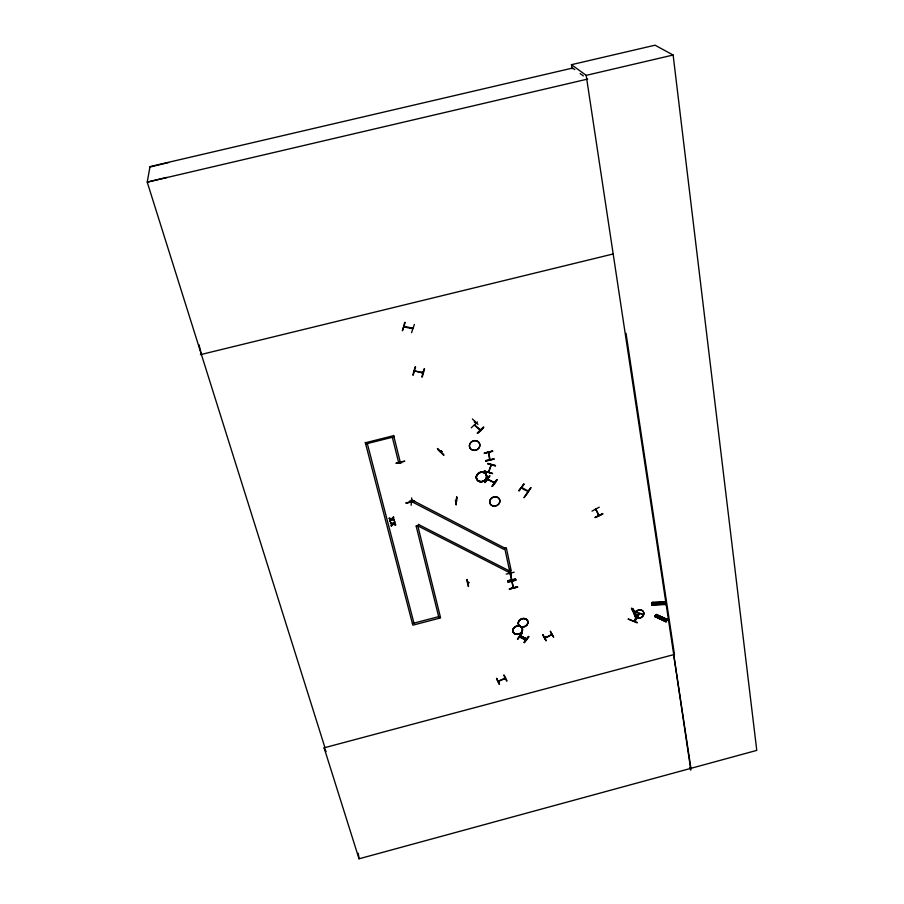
<?xml version="1.0" encoding="UTF-8"?>
<svg xmlns="http://www.w3.org/2000/svg" width="904" height="904" viewBox="0 0 904 904"><rect width="100%" height="100%" fill="white"/><g stroke="black" fill="none" stroke-linecap="round" stroke-linejoin="round"><path stroke-width="1.36" d="M651.976 605.013L652.27 602.459L665.999 601.951L652.202 602.539L651.92 604.46L665.672 603.872L665.615 604.55L651.976 605.013L652.089 604.222M652.304 602.505L652.259 603.16L652.349 602.448M665.898 602.731L652.112 603.149M511.528 579.012L511.551 580.165L510.093 573.373M510.545 573.961L509.946 572.978M512.24 581.871C511.438 579.645 514.455 590.38 513.246 586.945M513.517 587.871L513.212 586.899M526.094 639.908L519.687 636.484L526.072 639.942M488.454 452.463L489.595 459.514M595.589 509.381L596.211 509.946L595.849 509.246M490.058 459.774L488.578 451.977M411.704 497.901L411.15 505.325M412.348 501.313L412.314 501.912L411.512 501.539M456.147 500.398L456.396 501.144L455.548 500.816M456.644 496.974L456.158 504.76L456.78 497.155M456.158 504.76L456.701 496.997M474.679 425.332L474.984 425.038M488.375 479.459L488.228 479.109M527.631 491.121C530.546 492.115 520.139 488.861 522.162 487.414M551.858 634.54L544.716 637.885M653.332 604.686L653.66 602.414M498.002 681.322L505.11 678.147M498.805 680.87L498.104 681.526M504.387 678.52L505.268 678.418L504.963 677.774M660.654 604.448L660.982 602.188M665.852 601.928L665.604 604.573M491.064 464.712L491.245 465.334M655.716 615.07L667.175 620.246L667.638 619.59L656.44 614.404L654.824 616.494L666.011 621.873L666.327 621.297M665.999 621.895L667.412 619.534L655.976 614.856L667.627 619.624M654.948 616.483L666.474 621.217L655.253 616.076M545.993 640.676L543.101 634.811M443.661 454.791C424.733 435.784 456.543 467.549 437.717 449.559M484.465 471.097C508.941 478.578 467.809 466.17 492.364 473.447M404.732 322.389L402.404 330.807L405.184 322.502M405.037 326.785L404.947 326.762M411.715 328.288L411.908 327.926M411.58 332.672L414.371 324.513M496.567 678.531L499.471 684.294L496.635 678.542M412.845 375.024L415.128 366.866M413.196 375.092L415.569 366.99M415.151 370.685C415.637 371.352 414.326 371.228 415.026 371.137M422.066 372.821L422.145 372.154M421.818 376.923L424.123 368.787M424.575 368.866L422.27 377.002M468.713 583.024C466.837 582.3 469.899 583.487 468.509 582.278M551.044 634.676C554.389 633.139 542.92 640.201 545.259 636.992M441.084 452.113L441.627 451.243M666.463 621.24L654.824 616.562L655.264 616.053M667.163 620.28L656.021 614.889M475.108 421.682L474.51 422.123M519.529 637.004L525.891 640.224M595.849 509.969L595.759 508.997M509.46 572.142C511.235 571.158 508.907 573.339 509.314 571.746M509.924 571.509L510.082 571.938M487.584 463.775L495.426 465.933M628.269 619.183L637.162 622.867M628.382 619.409L628.483 618.833M635.874 616.019L637.15 616.528L635.851 615.963L635.455 616.573L637.512 617.217L637.173 617.748M631.715 608.042L636.235 616.709L635.817 617.262L637.196 617.805L637.58 617.195L632.992 608.55M639.105 613.511L634.167 621.274L639.105 613.511L633.534 611.307L633.636 610.72L642.552 614.437M639.478 613.658C629.207 633.15 636.766 609.42 642.428 614.211M488.589 471.538L488.329 472.329L491.358 464.927M488.702 472.261L491.211 464.577M416.111 525.936L417.795 525.846L508.771 572.266L511.189 570.65L506.285 547.666L503.844 549.316L411.817 501.697L412.608 500.081M365.272 442.485L412.834 625.172L440.61 617.907L417.795 525.846L418.586 524.252M489.889 475.899L485.199 482.589M487.392 479.075L487.742 478.849M492.104 486.149C500.872 472.815 496.149 483.064 492.273 486.386M492.183 486.363L496.917 479.696M655.965 617.014L657.4 614.991M519.156 490.861L523.834 484.115M523.924 484.318L518.851 490.725L523.8 484.103M527.507 491.008L528.173 490.68M530.603 487.798C511.246 516.839 542.004 470.769 526.354 494.77M517.721 639.286L522.207 633.32M524.06 642.292L528.591 636.371L524.15 642.529M524.478 642.676L528.987 636.744M596.211 509.946L595.657 508.884M441.208 451.006C442.531 451.763 439.559 451.842 441.717 451.491M474.769 421.411L475.221 422.055L474.317 421.806M400.269 462.317L400.416 463.074M400.212 462.498L400.766 462.927M510.082 573.464L510.206 574.04M511.788 581.295L513.235 588.041L512.941 586.967M475.221 422.055L474.962 421.354M422.891 372.403C421.829 372.233 422.496 373.759 422.744 372.278M477.414 421.953L471.289 427.818M477.335 433.05C488.646 421.162 482.566 430.134 477.481 433.298M477.414 433.253L483.55 427.321M393.59 516.998L391.805 518.952L389.285 518.32L391.748 518.738L393.59 516.998L392.313 519.133L393.782 517.766M391.873 519.348L390.065 521.337L391.929 519.563L394.404 520.184L391.929 519.563M394.788 521.687L393.014 523.642L390.494 523.009L392.957 523.427L394.788 521.687L393.511 523.811L394.991 522.456M393.082 524.037L391.274 526.015L393.138 524.252L395.602 524.874L393.138 524.252M389.861 520.568L391.364 519.178L390.065 521.337M391.082 525.247L392.573 523.857L391.274 526.015M651.976 604.753L665.717 603.838M472.408 418.959L477.956 424.394M441.649 451.548L441.005 452.113L440.756 451.401M545.937 640.473L542.807 634.958M509.54 572.085L509.381 571.656M412.608 328.751L404.099 326.92M505.144 678.475L498.183 681.492L497.867 680.893M523.246 637.523L523.235 638.348M599.262 507.178L592.007 511.122M598.753 515.596L595.883 509.314L599.081 515.529L598.301 514.67M595.182 517.291L602.629 513.721L595.318 517.551M602.527 513.528L602.798 514.048L595.295 517.495M468.295 586.538L466.758 579.746M542.784 635.004L546.072 640.687M550.299 631.252L553.643 637.196L550.468 631.421M510.15 572.243L509.506 572.368M504.217 675.209L507.008 680.961M521.563 487.188L522.331 487.844M498.217 681.503L497.991 680.769M626.031 333.339L674.452 654.439L324.107 747.823L359.024 858.8L756.772 750.388L673.13 55.02L655.038 45.2L571.452 64.681L572.085 68.806M551.169 634.89L550.92 634.167M545.315 637.264L545.033 636.891M515.687 579.453C502.477 584.199 507.845 578.955 515.698 579.487M507.675 580.922L515.619 579.102L507.765 581.216M507.912 581.905L515.834 580.142M509.393 588.866C528.93 585.25 508.138 587.815 509.54 589.397M509.449 589.012L517.291 586.99L509.472 589.092M506.206 574.13L514.15 572.209M509.607 568.559L510.941 575.238M468.08 583.148L468.724 582.425M398.664 462.701L400.382 462.599L393.613 435.366M365.34 442.779L393.692 435.66M504.59 678.701L504.364 677.966M410.1 502.036L409.874 501.019M414.439 501.065C388.788 506.828 431.875 497.821 406.099 502.906M404.585 461.153L396.144 463.085M200.383 354.673L613.081 253.99M166.788 177.433L147.228 182.145L324.965 747.676L324.129 747.902L326.107 751.54M149.928 167.037L168.698 162.528M571.452 64.681L586.188 75.36L673.13 55.02M587.679 79.066L147.228 182.145L150.007 166.607L572.616 68.049L574.763 69.619M414.507 370.889L422.902 372.663M484.397 453.175L492.725 451.333M484.42 453.277L492.68 451.017L484.329 453.051M485.685 460.701L494.059 458.995L485.821 461.243M494.059 458.995L485.674 460.678L485.821 461.255M506.568 680.904L503.754 675.13M474.611 424.982L480.318 429.682M480.239 430.315L474.408 425.185M595.905 510.082L595.397 509.02M511.404 575.328L509.969 568.503M665.717 603.77L652.033 604.573M651.942 604.731L665.514 604.188M455.424 500.59L456.124 500.782M412.506 328.773L412.506 328.062M511.913 582.04L511.641 580.899M523.19 638.405L523.744 637.795M414.281 370.9L422.846 372.979M400.743 463.017L400.687 462.385M400.416 463.153L400.11 462.147M393.466 523.597L395.398 524.071L395.602 524.874M393.511 523.811L395.398 524.071M392.573 523.857L390.596 523.382L392.63 524.083M392.257 518.907L394.2 519.393L394.404 520.184M392.313 519.133L394.2 519.393M391.364 519.178L389.375 518.693L391.421 519.393M488.544 453.22L488.273 452.215M494.126 482.747L487.606 479.47M628.585 619.07L637.388 622.517M636.213 616.652L637.58 617.195M654.982 616.426L666.259 621.511L654.88 616.234L656.101 614.528L667.457 619.85M520.501 635.704L526.896 638.891M520.297 635.941L526.693 639.117L520.286 636.043M418.676 524.58L509.653 571.045L504.601 547.745M412.699 500.398L504.726 548.073M487.776 479.233L494.364 482.408M521.732 487.55L528.309 491.075M467.989 583.17L467.956 582.425M580.142 73.552L583.374 75.913M455.582 501.121L455.571 500.409M662.214 602.143L661.83 604.313M663.423 617.771L661.931 619.692M632.653 609.07L637.196 617.805M631.387 608.561L635.896 617.24M689.571 767.564L690.814 770.095L673.649 654.654M498.725 681.006L498.488 680.554M496.522 678.339L499.471 684.294M551.417 633.941L551.745 634.676M544.536 637.117L544.863 637.851L544.411 637.241M515.856 580.232L507.98 582.187M510.331 573.023L511.811 580.018M510.218 572.91L510.534 574.051M511.913 580.831L512.274 581.814M412.665 328.186L403.964 326.276M422.032 372.222L421.953 372.504M441.434 451.051L441.638 451.661M504.861 677.751L505.155 678.497M468.611 586.255L467.074 579.441M393.986 436.869L365.657 443.977M412.145 501.121L412.405 501.833M400.585 462.034L400.754 463.085L400.461 461.899M400.167 461.967L400.382 462.599M411.376 501.211L411.648 501.923M392.336 437.287L398.754 463.006M410.156 500.952L410.326 501.607M438.666 616.664L412.416 623.523M438.982 617.952L416.202 526.252M389.228 518.105L389.432 518.907M390.438 522.794L390.641 523.597M413.953 623.116L367.318 443.559M396.201 463.323L404.619 461.255M199.038 344.831L201.377 354.424M586.188 75.36L690.927 768.377M358.266 853.308L359.024 858.8M659.547 602.132L659.276 604.494L659.547 602.132M663.547 602.007L663.265 604.358L663.547 602.007M664.474 601.974L664.191 604.335L664.474 601.974M661.558 618.336L662.643 618.381L661.558 618.336M659.558 603.137C660.056 605.025 661.332 601.714 659.558 603.137M487.742 463.469L495.561 465.639L487.731 463.458M489.595 475.753L484.894 482.442L489.572 475.764M662.236 617.149L660.847 619.274L662.236 617.149M664.384 618.133L662.994 620.257L664.384 618.133M665.514 618.664L664.124 620.777L665.514 618.664M666.271 619.014L664.881 621.127L666.271 619.014M521.947 633.195L517.438 639.184L521.924 633.207M472.95 450.316A5.345 4.802 -22.2 0 0 479.832 444.305A5.345 4.802 -22.2 0 0 471.187 442.169A5.345 4.802 -22.2 0 0 472.95 450.316M472.894 450.158A5.334 4.791 -22.2 0 0 479.753 444.158A5.334 4.791 -22.2 0 0 471.142 442.033A5.334 4.791 -22.2 0 0 472.894 450.158M493.109 506.059A5.221 4.576 -22 0 0 499.856 500.24A5.221 4.576 -22 0 0 491.46 498.273A5.221 4.576 -22 0 0 493.109 506.059M493.053 505.89A5.209 4.565 -22 0 0 499.788 500.093A5.209 4.565 -22 0 0 491.403 498.127A5.209 4.565 -22 0 0 493.053 505.89M479.798 481.606A5.277 4.678 -21.7 0 0 486.601 475.696A5.311 4.701 -21.7 0 0 478.069 473.639A5.311 4.701 -21.7 0 0 479.787 481.629A5.311 4.701 -21.7 0 0 486.634 475.685A5.277 4.678 -21.7 0 0 478.092 473.662A5.277 4.678 -21.7 0 0 479.798 481.606M479.741 481.436A5.266 4.667 -21.7 0 0 486.533 475.549A5.266 4.667 -21.7 0 0 478.035 473.515A5.266 4.667 -21.7 0 0 479.741 481.436M479.753 481.538A5.311 4.701 -21.7 0 0 486.601 475.594A5.311 4.701 -21.7 0 0 478.035 473.538A5.311 4.701 -21.7 0 0 479.753 481.538M637.433 618.279A4.893 4 -26.5 0 0 643.908 612.957A4.893 4 -26.5 0 0 636.314 611.33A4.893 4 -26.5 0 0 637.433 618.279M637.343 618.099A4.882 4 -26.5 0 0 643.806 612.788A4.882 4 -26.5 0 0 636.224 611.16A4.882 4 -26.5 0 0 637.343 618.099M521.472 626.969A4.961 4.136 -20.9 0 0 527.925 621.579A4.961 4.136 -20.9 0 0 519.992 619.941A4.961 4.136 -20.9 0 0 521.472 626.969M521.416 626.788A4.949 4.124 -20.9 0 0 527.846 621.398A4.949 4.124 -20.9 0 0 519.936 619.771A4.995 4.158 -20.9 0 0 521.427 626.89A4.995 4.158 -20.9 0 0 527.913 621.455A4.995 4.158 -20.9 0 0 519.936 619.816A4.949 4.124 -20.9 0 0 521.416 626.788M516.026 634.337A4.972 4.136 -20.5 0 0 522.478 628.947A4.972 4.136 -20.5 0 0 514.523 627.319A4.972 4.136 -20.5 0 0 516.026 634.337A4.949 4.113 -20.5 0 0 522.467 628.958A4.949 4.113 -20.5 0 0 514.545 627.342A4.949 4.113 -20.5 0 0 516.037 634.337M515.981 634.145A4.938 4.113 -20.5 0 0 522.388 628.788A4.938 4.113 -20.5 0 0 514.489 627.161A4.938 4.113 -20.5 0 0 515.981 634.145"/></g></svg>
